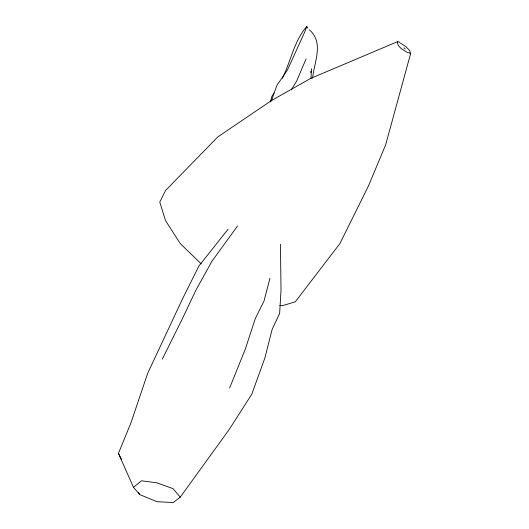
<?xml version="1.0" encoding="UTF-8"?>
<svg xmlns="http://www.w3.org/2000/svg" width="529" height="529" viewBox="0 0 529 529"><rect width="100%" height="100%" fill="white"/><g stroke="black" fill="none" stroke-linecap="round" stroke-linejoin="round"><path stroke-width="0.79" d="M311.006 78.471L311.429 68.71M310.801 72.744L311.052 71.131M270.431 101.985L271.827 96.543L273.916 93.084M269.942 278.287L264.031 301.008L255.315 318.511L245.304 349.14L229.599 388.088M400.85 43.371L405.882 46.565L409.823 50.731L410.55 53.879L385.621 144.906L368.296 186.307L339.79 243.75L295.255 301.828L282.202 305.762L279.801 305.345M312.282 78.199L312.778 76.652C314.715 61.086 323.808 42.122 309.333 29.809M271.397 101.099L276.7 85.678L287.478 69.947L304.843 31.733L306.78 26.45L307.878 28.13M282.38 78.365C290.824 61.278 294.025 41.143 306.78 26.45M280.456 244.305L281.018 290.335L279.629 313.499L272.177 329.283L264.771 358.331L251.778 394.231L229.11 429.627L180.237 497.161L173.254 502.55L157.04 501.704L139.702 494.582L133.473 487.335L118.45 453.36L130.908 422.935L147.69 373.289L182.459 298.997L198.93 265.961L228.085 229.202M306.06 58.898L296.709 80.95L291.314 89.884M162.244 359.231L181.864 319.787L195.928 290.15L212.003 261.154L237.554 225.969M133.473 487.335L141.468 480.788L156.696 482.805L172.99 488.611L180.237 497.161M400.288 43.014L399.197 41.923L397.352 41.758L310.549 78.457L271.258 100.689L217.717 136.998L165.504 190.566L159.758 202.052L165.531 220.626L180.329 243.671L201.298 263.951M403.951 47.815L405.154 48.919M410.55 53.879L409.472 52.801L407.634 52.649C403.587 49.871 397.477 47.544 397.352 41.758M118.45 453.36L121.432 459.146M138.585 492.413L139.702 494.582"/></g></svg>
